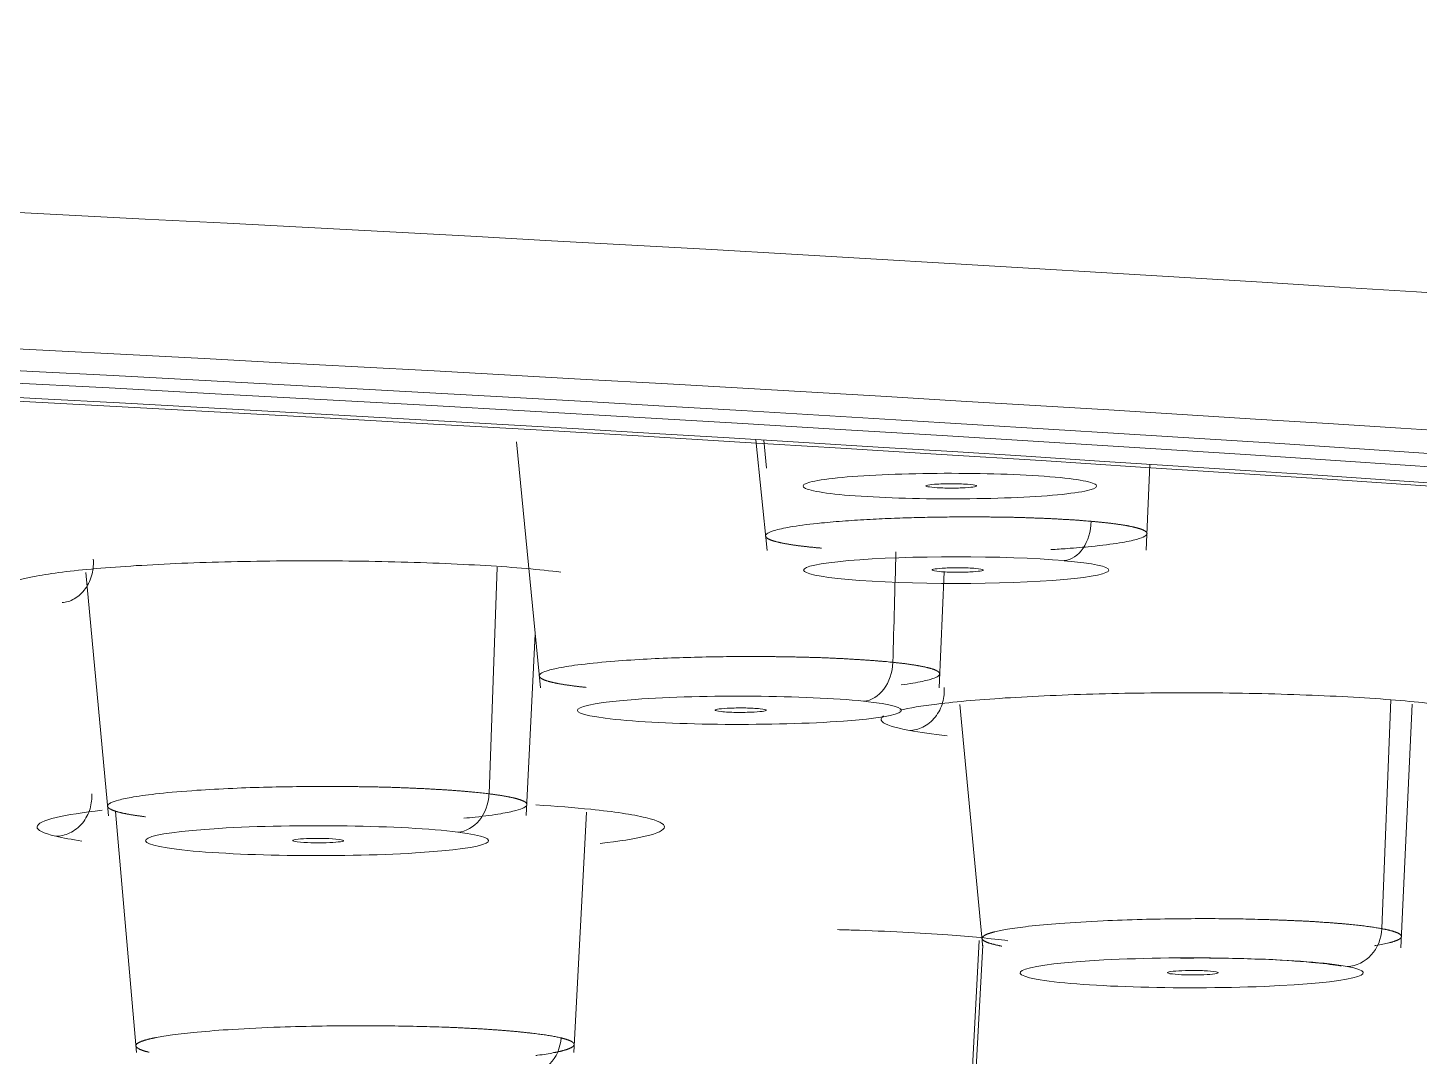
# Model space of a CAD drawing. Extents: x 19821 to 22981, y -91 to 2224.
# Drawn here: x 20752.65 to 20763.58, y 1305.71 to 1313.79 of the extents above; entities that cross this region are included whole.
import ezdxf

# ---------------------------------------------------------------- set-up
doc = ezdxf.new("R2010")
doc.units = 0
doc.header["$LTSCALE"] = 10
doc.header["$MEASUREMENT"] = 0
doc.layers.add('1', color=7, linetype='CONTINUOUS')

msp = doc.modelspace()

# ---------------------------------------------------------------- linework, layer by layer
at = {"layer": '1', "color": 7, "linetype": 'Continuous', "lineweight": 18}
for p, q in [((20756.488, 1310.535), (20756.677, 1308.602)), ((20758.369, 1310.552), (20758.458, 1309.683)), ((20758.432, 1310.548), (20758.454, 1310.329)), ((20761.437, 1309.684), (20761.464, 1310.358)), ((20753.106, 1309.509), (20753.283, 1307.599)), ((20759.809, 1308.603), (20759.849, 1309.515)), ((20756.566, 1307.6), (20756.636, 1309.026)), ((20759.973, 1308.473), (20760.154, 1306.562)), ((20763.438, 1306.562), (20763.527, 1308.474)), ((20753.339, 1307.633), (20753.504, 1305.739)), ((20756.939, 1305.74), (20757.04, 1307.628)), ((20760.054, 1304.727), (20760.152, 1306.582))]:
    msp.add_line(p, q, dxfattribs=at)
at = {"layer": '1', "color": 7, "linetype": 'Continuous', "lineweight": 13}
for p, q in [((20756.337, 1309.55), (20756.273, 1307.771)), ((20763.359, 1308.508), (20763.288, 1306.712)), ((20760.124, 1306.618), (20760.031, 1304.816))]:
    msp.add_line(p, q, dxfattribs=at)
msp.add_ellipse((20690.341, 1302.937), major_axis=(-124.486, 0), ratio=0.087156, start_param=3.139264, end_param=4.704892, dxfattribs=at)
at = {"layer": '1', "color": 7, "linetype": 'Continuous', "lineweight": 18}
for centre, major_axis, ratio, start_param, end_param in [((20690.341, 1301.967), (-123.486, 0), 0.087156, 3.213209, 4.704892), ((20690.341, 1301.967), (-121.8, 0), 0.087156, 1.570796, 4.70718), ((20690.341, 1301.967), (-120.85, 0), 0.087156, 1.570796, 4.712389), ((20690.341, 1302.016), (119.248, 0), 0.087156, 4.712389, 7.847018), ((20690.341, 1301.967), (119.464, 0), 0.087156, 4.712389, 7.853982), ((20760.792, 1309.901), (-0.026, -0.299), 0.7039, 0.12355, 1.667153), ((20759.945, 1309.528), (-1.2, 0), 0.087155, 3.928477, 7.066917), ((20759.942, 1309.528), (-1.2, 0), 0.087156, 0.786898, 3.925308), ((20759.216, 1308.797), (-0.031, -0.298), 0.762823, 0.13557, 1.670722), ((20758.241, 1308.427), (-1.274, 0), 0.087155, 3.840873, 6.98006), ((20758.239, 1308.427), (-1.274, 0), 0.087156, 0.699199, 3.838549), ((20756.027, 1307.769), (-0.037, -0.298), 0.815891, 0.151542, 1.678203), ((20754.923, 1307.403), (-1.348, 0), 0.087156, 3.752502, 6.893582), ((20754.922, 1307.403), (-1.348, 0), 0.087156, 0.611193, 3.751707), ((20763.016, 1306.714), (-0.055, -0.295), 0.902753, 0.204256, 1.730916), ((20761.794, 1306.365), (-1.348, 0), 0.087156, 3.577975, 6.719043), ((20761.794, 1306.365), (-1.348, 0), 0.087156, 0.43667, 3.577164), ((20756.557, 1305.861), (-0.07, -0.292), 0.936078, 0.250475, 1.7686)]:
    msp.add_ellipse(centre, major_axis=major_axis, ratio=ratio, start_param=start_param, end_param=end_param, dxfattribs=at)
for points in [[(20760.635, 1310.265), (20760.514, 1310.274), (20760.252, 1310.286), (20759.79, 1310.29), (20759.347, 1310.279), (20758.987, 1310.254), (20758.765, 1310.219), (20758.714, 1310.179), (20758.846, 1310.14), (20759.03, 1310.119), (20759.151, 1310.111)], [(20759.151, 1310.111), (20759.273, 1310.102), (20759.535, 1310.089), (20759.997, 1310.085), (20760.439, 1310.096), (20760.8, 1310.121), (20761.021, 1310.157), (20761.073, 1310.197), (20760.941, 1310.235), (20760.757, 1310.256), (20760.635, 1310.265)], [(20760.033, 1310.202), (20759.991, 1310.205), (20759.91, 1310.207), (20759.788, 1310.204), (20759.712, 1310.196), (20759.696, 1310.185), (20759.742, 1310.179), (20759.777, 1310.176)], [(20759.777, 1310.176), (20759.82, 1310.173), (20759.9, 1310.17), (20760.023, 1310.174), (20760.098, 1310.182), (20760.114, 1310.193), (20760.069, 1310.199), (20760.033, 1310.202)], [(20760.097, 1309.541), (20760.057, 1309.544), (20759.979, 1309.547), (20759.852, 1309.545), (20759.768, 1309.537), (20759.741, 1309.527), (20759.78, 1309.52), (20759.813, 1309.516)], [(20759.813, 1309.516), (20759.853, 1309.513), (20759.931, 1309.51), (20760.058, 1309.512), (20760.142, 1309.52), (20760.169, 1309.531), (20760.13, 1309.538), (20760.097, 1309.541)], [(20758.404, 1308.439), (20758.367, 1308.442), (20758.293, 1308.446), (20758.164, 1308.445), (20758.073, 1308.438), (20758.035, 1308.427), (20758.068, 1308.42), (20758.096, 1308.417)], [(20758.096, 1308.417), (20758.134, 1308.413), (20758.208, 1308.409), (20758.336, 1308.411), (20758.428, 1308.418), (20758.465, 1308.428), (20758.433, 1308.435), (20758.404, 1308.439)], [(20759.873, 1308.226), (20759.757, 1308.239), (20759.659, 1308.252), (20759.578, 1308.268)], [(20753.074, 1307.4), (20752.993, 1307.412), (20752.926, 1307.424), (20752.87, 1307.437)], [(20755.095, 1307.413), (20755.061, 1307.417), (20754.991, 1307.421), (20754.862, 1307.421), (20754.764, 1307.415), (20754.716, 1307.404), (20754.741, 1307.397), (20754.766, 1307.393)], [(20754.766, 1307.393), (20754.8, 1307.39), (20754.87, 1307.385), (20754.999, 1307.386), (20755.097, 1307.392), (20755.145, 1307.402), (20755.12, 1307.409), (20755.095, 1307.413)], [(20761.985, 1306.373), (20761.958, 1306.377), (20761.898, 1306.383), (20761.77, 1306.384), (20761.662, 1306.38), (20761.594, 1306.37), (20761.604, 1306.363), (20761.621, 1306.358)], [(20761.621, 1306.358), (20761.648, 1306.355), (20761.707, 1306.349), (20761.836, 1306.347), (20761.944, 1306.352), (20762.012, 1306.361), (20762.001, 1306.369), (20761.985, 1306.373)]]:
    msp.add_open_spline(points, degree=3, dxfattribs=at)
for points, knots in [([(20758.885, 1309.7), (20758.88, 1309.701), (20758.871, 1309.702), (20758.857, 1309.703), (20758.844, 1309.704), (20758.831, 1309.705), (20758.817, 1309.707), (20758.805, 1309.708), (20758.792, 1309.709), (20758.779, 1309.711), (20758.767, 1309.712), (20758.755, 1309.713), (20758.743, 1309.715), (20758.731, 1309.716), (20758.719, 1309.718), (20758.708, 1309.719), (20758.697, 1309.72), (20758.686, 1309.722), (20758.675, 1309.723), (20758.665, 1309.725), (20758.654, 1309.726), (20758.644, 1309.728), (20758.634, 1309.73), (20758.625, 1309.731), (20758.615, 1309.733), (20758.606, 1309.734), (20758.597, 1309.736), (20758.589, 1309.738), (20758.58, 1309.739), (20758.572, 1309.741), (20758.564, 1309.743), (20758.556, 1309.744), (20758.549, 1309.746), (20758.541, 1309.748), (20758.534, 1309.75), (20758.527, 1309.751), (20758.521, 1309.753), (20758.515, 1309.755), (20758.509, 1309.757), (20758.503, 1309.759), (20758.498, 1309.76), (20758.492, 1309.762), (20758.487, 1309.764), (20758.483, 1309.766), (20758.478, 1309.768), (20758.474, 1309.77), (20758.47, 1309.771), (20758.467, 1309.773), (20758.464, 1309.775), (20758.461, 1309.777), (20758.458, 1309.779), (20758.455, 1309.781), (20758.453, 1309.783), (20758.451, 1309.785), (20758.45, 1309.787), (20758.448, 1309.789), (20758.447, 1309.791), (20758.447, 1309.793), (20758.446, 1309.794), (20758.446, 1309.803), (20758.459, 1309.819), (20758.523, 1309.844), (20758.658, 1309.872), (20758.851, 1309.896), (20759.065, 1309.914), (20759.259, 1309.926), (20759.45, 1309.935), (20759.629, 1309.941), (20759.793, 1309.944), (20759.909, 1309.945), (20759.984, 1309.946), (20760.023, 1309.946), (20760.062, 1309.946), (20760.1, 1309.946), (20760.139, 1309.945), (20760.177, 1309.945), (20760.216, 1309.945), (20760.254, 1309.944), (20760.291, 1309.944), (20760.328, 1309.943), (20760.365, 1309.943), (20760.402, 1309.942), (20760.438, 1309.941), (20760.474, 1309.94), (20760.51, 1309.939), (20760.544, 1309.938), (20760.579, 1309.936), (20760.613, 1309.935), (20760.647, 1309.934), (20760.68, 1309.932), (20760.712, 1309.931), (20760.744, 1309.929), (20760.775, 1309.927), (20760.806, 1309.925), (20760.836, 1309.924), (20760.866, 1309.922), (20760.895, 1309.92), (20760.923, 1309.918), (20760.951, 1309.915), (20760.978, 1309.913), (20760.995, 1309.912), (20761.004, 1309.911)], [0, 0, 0, 0, 0.00417, 0.008345, 0.012526, 0.016711, 0.020901, 0.025097, 0.029297, 0.033503, 0.037713, 0.041929, 0.046149, 0.050375, 0.054606, 0.058841, 0.063082, 0.067328, 0.071579, 0.075835, 0.080095, 0.084361, 0.088632, 0.092908, 0.097189, 0.101475, 0.105766, 0.110062, 0.114363, 0.118669, 0.12298, 0.127297, 0.131618, 0.135944, 0.140275, 0.144611, 0.148952, 0.153299, 0.15765, 0.162006, 0.166367, 0.170733, 0.175105, 0.179481, 0.183862, 0.188248, 0.19264, 0.197036, 0.201437, 0.205843, 0.210254, 0.214671, 0.219092, 0.223518, 0.227949, 0.232385, 0.236827, 0.241273, 0.245724, 0.25018, 0.297768, 0.355265, 0.422644, 0.499872, 0.552453, 0.60066, 0.644497, 0.683967, 0.719072, 0.749813, 0.758147, 0.766462, 0.77476, 0.78304, 0.791302, 0.799547, 0.807774, 0.815984, 0.824176, 0.832351, 0.840508, 0.848648, 0.85677, 0.864875, 0.872962, 0.881032, 0.889084, 0.897119, 0.905137, 0.913137, 0.92112, 0.929086, 0.937034, 0.944965, 0.952879, 0.960775, 0.968655, 0.976517, 0.984362, 0.992189, 1, 1, 1, 1]), ([(20761.004, 1309.911), (20761.009, 1309.911), (20761.018, 1309.91), (20761.032, 1309.909), (20761.045, 1309.907), (20761.058, 1309.906), (20761.071, 1309.905), (20761.084, 1309.903), (20761.097, 1309.902), (20761.11, 1309.901), (20761.122, 1309.899), (20761.134, 1309.898), (20761.146, 1309.897), (20761.158, 1309.895), (20761.17, 1309.894), (20761.181, 1309.892), (20761.192, 1309.891), (20761.203, 1309.889), (20761.214, 1309.888), (20761.224, 1309.886), (20761.235, 1309.885), (20761.245, 1309.883), (20761.255, 1309.882), (20761.264, 1309.88), (20761.274, 1309.879), (20761.283, 1309.877), (20761.292, 1309.875), (20761.301, 1309.874), (20761.309, 1309.872), (20761.317, 1309.87), (20761.325, 1309.869), (20761.333, 1309.867), (20761.34, 1309.865), (20761.348, 1309.863), (20761.355, 1309.862), (20761.362, 1309.86), (20761.368, 1309.858), (20761.374, 1309.856), (20761.38, 1309.855), (20761.386, 1309.853), (20761.391, 1309.851), (20761.397, 1309.849), (20761.402, 1309.847), (20761.406, 1309.845), (20761.411, 1309.844), (20761.415, 1309.842), (20761.418, 1309.84), (20761.422, 1309.838), (20761.425, 1309.836), (20761.428, 1309.834), (20761.431, 1309.832), (20761.433, 1309.83), (20761.436, 1309.828), (20761.438, 1309.826), (20761.439, 1309.825), (20761.44, 1309.823), (20761.441, 1309.821), (20761.442, 1309.819), (20761.443, 1309.817), (20761.443, 1309.809), (20761.43, 1309.792), (20761.365, 1309.768), (20761.23, 1309.74), (20761.038, 1309.715), (20760.844, 1309.699), (20760.732, 1309.691), (20760.688, 1309.689)], [0, 0, 0, 0, 0.007149, 0.014305, 0.02147, 0.028643, 0.035824, 0.043013, 0.05021, 0.057415, 0.064629, 0.07185, 0.07908, 0.086318, 0.093564, 0.100818, 0.10808, 0.115351, 0.122629, 0.129916, 0.137211, 0.144514, 0.151825, 0.159145, 0.166473, 0.173809, 0.181153, 0.188505, 0.195866, 0.203234, 0.210611, 0.217997, 0.22539, 0.232792, 0.240201, 0.24762, 0.255046, 0.262481, 0.269923, 0.277375, 0.284834, 0.292302, 0.299778, 0.307262, 0.314754, 0.322255, 0.329764, 0.337282, 0.344807, 0.352341, 0.359884, 0.367434, 0.374993, 0.382561, 0.390136, 0.39772, 0.405312, 0.412913, 0.420522, 0.428139, 0.509832, 0.608278, 0.723478, 0.855433, 0.9455, 1, 1, 1, 1]), ([(20752.489, 1309.399), (20752.49, 1309.403), (20752.51, 1309.431), (20752.675, 1309.483), (20753.149, 1309.542), (20753.84, 1309.585), (20754.648, 1309.604), (20755.49, 1309.598), (20756.282, 1309.566), (20756.671, 1309.533), (20756.837, 1309.512)], [0, 0, 0, 0, 0.023486, 0.162988, 0.30249, 0.441992, 0.581494, 0.720996, 0.860498, 1, 1, 1, 1]), ([(20757.036, 1308.607), (20757.032, 1308.607), (20757.023, 1308.608), (20757.01, 1308.609), (20756.997, 1308.611), (20756.984, 1308.612), (20756.972, 1308.614), (20756.96, 1308.615), (20756.948, 1308.617), (20756.936, 1308.618), (20756.925, 1308.62), (20756.914, 1308.621), (20756.903, 1308.623), (20756.892, 1308.624), (20756.881, 1308.626), (20756.871, 1308.627), (20756.86, 1308.629), (20756.851, 1308.631), (20756.841, 1308.632), (20756.831, 1308.634), (20756.822, 1308.636), (20756.813, 1308.637), (20756.805, 1308.639), (20756.796, 1308.641), (20756.788, 1308.642), (20756.78, 1308.644), (20756.772, 1308.646), (20756.765, 1308.648), (20756.757, 1308.65), (20756.751, 1308.651), (20756.744, 1308.653), (20756.737, 1308.655), (20756.731, 1308.657), (20756.725, 1308.659), (20756.72, 1308.661), (20756.715, 1308.662), (20756.71, 1308.664), (20756.705, 1308.666), (20756.7, 1308.668), (20756.696, 1308.67), (20756.692, 1308.672), (20756.689, 1308.674), (20756.685, 1308.676), (20756.682, 1308.678), (20756.679, 1308.68), (20756.677, 1308.682), (20756.675, 1308.684), (20756.673, 1308.686), (20756.671, 1308.688), (20756.67, 1308.69), (20756.669, 1308.692), (20756.669, 1308.694), (20756.668, 1308.696), (20756.668, 1308.698), (20756.668, 1308.7), (20756.669, 1308.702), (20756.67, 1308.704), (20756.671, 1308.706), (20756.672, 1308.708), (20756.68, 1308.716), (20756.709, 1308.732), (20756.801, 1308.758), (20756.968, 1308.785), (20757.204, 1308.809), (20757.472, 1308.828), (20757.727, 1308.839), (20757.968, 1308.846), (20758.183, 1308.849), (20758.33, 1308.849), (20758.419, 1308.849), (20758.46, 1308.849), (20758.5, 1308.848), (20758.54, 1308.848), (20758.58, 1308.847), (20758.62, 1308.847), (20758.659, 1308.846), (20758.698, 1308.845), (20758.737, 1308.844), (20758.775, 1308.843), (20758.813, 1308.842), (20758.85, 1308.841), (20758.887, 1308.84), (20758.923, 1308.838), (20758.959, 1308.837), (20758.994, 1308.835), (20759.029, 1308.834), (20759.063, 1308.832), (20759.096, 1308.83), (20759.129, 1308.828), (20759.161, 1308.826), (20759.193, 1308.824), (20759.224, 1308.822), (20759.254, 1308.82), (20759.284, 1308.818), (20759.313, 1308.816), (20759.341, 1308.813), (20759.368, 1308.811), (20759.395, 1308.809), (20759.421, 1308.806), (20759.438, 1308.804), (20759.446, 1308.804)], [0, 0, 0, 0, 0.004171, 0.008347, 0.012528, 0.016714, 0.020904, 0.0251, 0.029301, 0.033508, 0.037719, 0.041935, 0.046156, 0.050382, 0.054613, 0.058849, 0.06309, 0.067336, 0.071588, 0.075844, 0.080105, 0.084371, 0.088643, 0.092919, 0.0972, 0.101486, 0.105778, 0.110074, 0.114375, 0.118682, 0.122993, 0.127309, 0.131631, 0.135957, 0.140288, 0.144625, 0.148966, 0.153312, 0.157663, 0.16202, 0.166381, 0.170747, 0.175119, 0.179495, 0.183876, 0.188262, 0.192654, 0.19705, 0.201451, 0.205857, 0.210268, 0.214684, 0.219106, 0.223532, 0.227963, 0.232399, 0.23684, 0.241286, 0.245737, 0.250193, 0.2978, 0.355307, 0.422689, 0.499917, 0.562473, 0.618739, 0.668715, 0.712403, 0.749803, 0.758136, 0.766451, 0.774748, 0.783028, 0.79129, 0.799535, 0.807762, 0.815972, 0.824164, 0.832339, 0.840497, 0.848637, 0.856759, 0.864864, 0.872952, 0.881022, 0.889075, 0.897111, 0.905129, 0.91313, 0.921114, 0.92908, 0.937029, 0.944961, 0.952875, 0.960772, 0.968652, 0.976515, 0.984361, 0.992189, 1, 1, 1, 1]), ([(20759.446, 1308.804), (20759.45, 1308.803), (20759.459, 1308.802), (20759.472, 1308.801), (20759.485, 1308.799), (20759.497, 1308.798), (20759.51, 1308.797), (20759.522, 1308.795), (20759.534, 1308.794), (20759.546, 1308.792), (20759.557, 1308.791), (20759.568, 1308.789), (20759.58, 1308.787), (20759.59, 1308.786), (20759.601, 1308.784), (20759.611, 1308.783), (20759.622, 1308.781), (20759.631, 1308.779), (20759.641, 1308.778), (20759.651, 1308.776), (20759.66, 1308.774), (20759.669, 1308.773), (20759.678, 1308.771), (20759.686, 1308.769), (20759.694, 1308.768), (20759.702, 1308.766), (20759.71, 1308.764), (20759.717, 1308.762), (20759.725, 1308.76), (20759.731, 1308.759), (20759.738, 1308.757), (20759.745, 1308.755), (20759.751, 1308.753), (20759.757, 1308.751), (20759.762, 1308.749), (20759.767, 1308.748), (20759.772, 1308.746), (20759.777, 1308.744), (20759.782, 1308.742), (20759.786, 1308.74), (20759.79, 1308.738), (20759.793, 1308.736), (20759.797, 1308.734), (20759.8, 1308.732), (20759.802, 1308.73), (20759.805, 1308.728), (20759.807, 1308.726), (20759.809, 1308.724), (20759.81, 1308.722), (20759.812, 1308.72), (20759.813, 1308.718), (20759.813, 1308.716), (20759.814, 1308.714), (20759.814, 1308.712), (20759.814, 1308.71), (20759.813, 1308.708), (20759.812, 1308.706), (20759.811, 1308.704), (20759.81, 1308.702), (20759.802, 1308.694), (20759.773, 1308.678), (20759.681, 1308.652), (20759.577, 1308.635), (20759.512, 1308.627), (20759.512, 1308.627)], [0, 0, 0, 0, 0.009878, 0.019768, 0.029669, 0.039582, 0.049505, 0.05944, 0.069387, 0.079344, 0.089313, 0.099294, 0.109285, 0.119288, 0.129302, 0.139328, 0.149365, 0.159413, 0.169473, 0.179544, 0.189626, 0.19972, 0.209825, 0.219942, 0.23007, 0.240209, 0.25036, 0.260522, 0.270696, 0.28088, 0.291077, 0.301285, 0.311504, 0.321734, 0.331977, 0.34223, 0.352495, 0.362771, 0.373059, 0.383359, 0.393669, 0.403992, 0.414325, 0.424671, 0.435027, 0.445396, 0.455775, 0.466166, 0.476569, 0.486983, 0.497409, 0.507846, 0.518295, 0.528755, 0.539227, 0.54971, 0.560205, 0.570712, 0.58123, 0.591759, 0.704644, 0.840717, 0.999971, 1, 1, 1, 1]), ([(20759.501, 1308.428), (20759.574, 1308.445), (20759.805, 1308.483), (20760.34, 1308.529), (20761.106, 1308.561), (20761.939, 1308.568), (20762.758, 1308.549), (20763.474, 1308.506), (20763.79, 1308.467), (20763.912, 1308.444)], [0, 0, 0, 0, 0.111092, 0.259244, 0.407395, 0.555546, 0.703697, 0.851849, 1, 1, 1, 1]), ([(20759.578, 1308.268), (20759.454, 1308.291), (20759.343, 1308.328), (20759.352, 1308.367), (20759.373, 1308.382)], [0, 0, 0, 0, 0.624989, 1, 1, 1, 1]), ([(20753.574, 1307.591), (20753.57, 1307.591), (20753.562, 1307.592), (20753.55, 1307.594), (20753.538, 1307.595), (20753.527, 1307.597), (20753.516, 1307.598), (20753.505, 1307.6), (20753.494, 1307.601), (20753.483, 1307.603), (20753.473, 1307.605), (20753.463, 1307.606), (20753.453, 1307.608), (20753.444, 1307.61), (20753.434, 1307.611), (20753.425, 1307.613), (20753.416, 1307.615), (20753.408, 1307.617), (20753.399, 1307.618), (20753.391, 1307.62), (20753.383, 1307.622), (20753.376, 1307.624), (20753.368, 1307.626), (20753.361, 1307.628), (20753.354, 1307.629), (20753.348, 1307.631), (20753.341, 1307.633), (20753.335, 1307.635), (20753.329, 1307.637), (20753.324, 1307.639), (20753.319, 1307.641), (20753.314, 1307.643), (20753.309, 1307.645), (20753.305, 1307.647), (20753.301, 1307.649), (20753.297, 1307.651), (20753.294, 1307.653), (20753.29, 1307.655), (20753.288, 1307.657), (20753.285, 1307.659), (20753.283, 1307.661), (20753.281, 1307.663), (20753.279, 1307.665), (20753.278, 1307.667), (20753.277, 1307.669), (20753.276, 1307.671), (20753.276, 1307.673), (20753.276, 1307.675), (20753.276, 1307.677), (20753.277, 1307.679), (20753.278, 1307.681), (20753.279, 1307.683), (20753.28, 1307.685), (20753.282, 1307.687), (20753.285, 1307.69), (20753.287, 1307.692), (20753.29, 1307.694), (20753.293, 1307.696), (20753.297, 1307.698), (20753.313, 1307.707), (20753.36, 1307.723), (20753.48, 1307.748), (20753.681, 1307.775), (20753.95, 1307.798), (20754.247, 1307.814), (20754.525, 1307.824), (20754.781, 1307.828), (20755.007, 1307.829), (20755.16, 1307.828), (20755.252, 1307.827), (20755.295, 1307.826), (20755.337, 1307.826), (20755.379, 1307.825), (20755.421, 1307.824), (20755.462, 1307.823), (20755.502, 1307.822), (20755.542, 1307.82), (20755.582, 1307.819), (20755.621, 1307.818), (20755.659, 1307.816), (20755.697, 1307.814), (20755.734, 1307.813), (20755.77, 1307.811), (20755.806, 1307.809), (20755.841, 1307.807), (20755.875, 1307.805), (20755.908, 1307.803), (20755.941, 1307.801), (20755.973, 1307.799), (20756.004, 1307.797), (20756.035, 1307.794), (20756.065, 1307.792), (20756.093, 1307.789), (20756.122, 1307.787), (20756.149, 1307.784), (20756.175, 1307.782), (20756.201, 1307.779), (20756.226, 1307.776), (20756.25, 1307.774), (20756.265, 1307.772), (20756.273, 1307.771)], [0, 0, 0, 0, 0.004078, 0.008164, 0.012259, 0.016362, 0.020473, 0.024592, 0.02872, 0.032856, 0.037, 0.041152, 0.045313, 0.049482, 0.053659, 0.057845, 0.062039, 0.066241, 0.070451, 0.07467, 0.078897, 0.083132, 0.087375, 0.091627, 0.095887, 0.100155, 0.104432, 0.108716, 0.113009, 0.117311, 0.12162, 0.125938, 0.130264, 0.134598, 0.138941, 0.143291, 0.147651, 0.152018, 0.156393, 0.160777, 0.165169, 0.16957, 0.173978, 0.178395, 0.18282, 0.187253, 0.191695, 0.196144, 0.200602, 0.205069, 0.209543, 0.214026, 0.218517, 0.223016, 0.227523, 0.232039, 0.236563, 0.241095, 0.245635, 0.250184, 0.297654, 0.355114, 0.422544, 0.499915, 0.562606, 0.61894, 0.668919, 0.712542, 0.749809, 0.758306, 0.766775, 0.775216, 0.783628, 0.792011, 0.800366, 0.808692, 0.81699, 0.82526, 0.8335, 0.841713, 0.849897, 0.858052, 0.86618, 0.874278, 0.882349, 0.89039, 0.898404, 0.906389, 0.914346, 0.922274, 0.930174, 0.938046, 0.945889, 0.953704, 0.961491, 0.969249, 0.976979, 0.984681, 0.992355, 1, 1, 1, 1]), ([(20756.273, 1307.771), (20756.277, 1307.77), (20756.285, 1307.769), (20756.296, 1307.768), (20756.308, 1307.766), (20756.319, 1307.765), (20756.331, 1307.763), (20756.342, 1307.761), (20756.352, 1307.76), (20756.363, 1307.758), (20756.373, 1307.757), (20756.383, 1307.755), (20756.393, 1307.753), (20756.403, 1307.752), (20756.412, 1307.75), (20756.421, 1307.748), (20756.43, 1307.746), (20756.439, 1307.745), (20756.447, 1307.743), (20756.455, 1307.741), (20756.463, 1307.739), (20756.471, 1307.737), (20756.478, 1307.736), (20756.485, 1307.734), (20756.492, 1307.732), (20756.499, 1307.73), (20756.505, 1307.728), (20756.511, 1307.726), (20756.517, 1307.724), (20756.522, 1307.722), (20756.528, 1307.72), (20756.532, 1307.719), (20756.537, 1307.717), (20756.541, 1307.715), (20756.545, 1307.713), (20756.549, 1307.711), (20756.553, 1307.709), (20756.556, 1307.707), (20756.559, 1307.705), (20756.561, 1307.703), (20756.563, 1307.701), (20756.565, 1307.699), (20756.567, 1307.697), (20756.568, 1307.695), (20756.569, 1307.692), (20756.57, 1307.69), (20756.57, 1307.688), (20756.57, 1307.686), (20756.57, 1307.684), (20756.57, 1307.682), (20756.569, 1307.68), (20756.567, 1307.678), (20756.566, 1307.676), (20756.564, 1307.674), (20756.562, 1307.672), (20756.559, 1307.67), (20756.556, 1307.668), (20756.553, 1307.665), (20756.549, 1307.663), (20756.533, 1307.655), (20756.486, 1307.638), (20756.366, 1307.613), (20756.216, 1307.593), (20756.106, 1307.582), (20756.074, 1307.579)], [0, 0, 0, 0, 0.009117, 0.018252, 0.027404, 0.036575, 0.045763, 0.054969, 0.064193, 0.073435, 0.082694, 0.091972, 0.101267, 0.11058, 0.119911, 0.12926, 0.138626, 0.148011, 0.157413, 0.166833, 0.176271, 0.185727, 0.195201, 0.204692, 0.214202, 0.223729, 0.233275, 0.242838, 0.252419, 0.262018, 0.271635, 0.28127, 0.290922, 0.300593, 0.310281, 0.319988, 0.329712, 0.339454, 0.349215, 0.358993, 0.368789, 0.378603, 0.388435, 0.398284, 0.408152, 0.418038, 0.427942, 0.437863, 0.447803, 0.457761, 0.467736, 0.47773, 0.487741, 0.497771, 0.507818, 0.517884, 0.527967, 0.538069, 0.548188, 0.558326, 0.664486, 0.792766, 0.943154, 1, 1, 1, 1]), ([(20756.641, 1307.684), (20756.8, 1307.674), (20757.158, 1307.645), (20757.4, 1307.609), (20757.503, 1307.584)], [0, 0, 0, 0, 0.406319, 1, 1, 1, 1]), ([(20752.87, 1307.437), (20752.767, 1307.462), (20752.673, 1307.511), (20752.817, 1307.583), (20753.083, 1307.625), (20753.234, 1307.642)], [0, 0, 0, 0, 0.348994, 0.697989, 1, 1, 1, 1]), ([(20757.503, 1307.584), (20757.605, 1307.56), (20757.7, 1307.511), (20757.557, 1307.439), (20757.294, 1307.398), (20757.146, 1307.381)], [0, 0, 0, 0, 0.350215, 0.700429, 1, 1, 1, 1]), ([(20760.301, 1306.575), (20760.298, 1306.575), (20760.293, 1306.577), (20760.284, 1306.578), (20760.276, 1306.58), (20760.268, 1306.582), (20760.26, 1306.583), (20760.252, 1306.585), (20760.245, 1306.587), (20760.238, 1306.589), (20760.231, 1306.59), (20760.224, 1306.592), (20760.218, 1306.594), (20760.212, 1306.596), (20760.206, 1306.598), (20760.2, 1306.599), (20760.195, 1306.601), (20760.19, 1306.603), (20760.185, 1306.605), (20760.181, 1306.607), (20760.176, 1306.609), (20760.172, 1306.611), (20760.169, 1306.613), (20760.165, 1306.615), (20760.162, 1306.616), (20760.159, 1306.618), (20760.157, 1306.62), (20760.155, 1306.622), (20760.153, 1306.624), (20760.151, 1306.626), (20760.15, 1306.628), (20760.148, 1306.63), (20760.148, 1306.632), (20760.147, 1306.634), (20760.147, 1306.636), (20760.147, 1306.638), (20760.148, 1306.64), (20760.148, 1306.642), (20760.15, 1306.644), (20760.151, 1306.646), (20760.153, 1306.648), (20760.155, 1306.65), (20760.157, 1306.652), (20760.16, 1306.654), (20760.163, 1306.656), (20760.166, 1306.658), (20760.17, 1306.661), (20760.174, 1306.663), (20760.178, 1306.665), (20760.182, 1306.667), (20760.187, 1306.669), (20760.193, 1306.671), (20760.198, 1306.673), (20760.204, 1306.675), (20760.21, 1306.677), (20760.217, 1306.679), (20760.224, 1306.681), (20760.231, 1306.683), (20760.239, 1306.685), (20760.271, 1306.693), (20760.349, 1306.709), (20760.515, 1306.732), (20760.763, 1306.755), (20761.07, 1306.773), (20761.391, 1306.785), (20761.681, 1306.79), (20761.94, 1306.791), (20762.164, 1306.789), (20762.312, 1306.785), (20762.399, 1306.783), (20762.44, 1306.781), (20762.479, 1306.78), (20762.519, 1306.778), (20762.557, 1306.777), (20762.596, 1306.775), (20762.633, 1306.773), (20762.67, 1306.772), (20762.705, 1306.77), (20762.741, 1306.768), (20762.775, 1306.766), (20762.809, 1306.763), (20762.842, 1306.761), (20762.874, 1306.759), (20762.905, 1306.757), (20762.936, 1306.754), (20762.965, 1306.752), (20762.994, 1306.749), (20763.022, 1306.747), (20763.049, 1306.744), (20763.075, 1306.741), (20763.101, 1306.739), (20763.125, 1306.736), (20763.148, 1306.733), (20763.171, 1306.73), (20763.193, 1306.727), (20763.214, 1306.724), (20763.233, 1306.721), (20763.252, 1306.718), (20763.271, 1306.715), (20763.282, 1306.713), (20763.288, 1306.712)], [0, 0, 0, 0, 0.004078, 0.008164, 0.012259, 0.016362, 0.020473, 0.024592, 0.02872, 0.032856, 0.037, 0.041152, 0.045313, 0.049482, 0.053659, 0.057845, 0.062039, 0.066241, 0.070451, 0.07467, 0.078897, 0.083132, 0.087375, 0.091627, 0.095887, 0.100155, 0.104432, 0.108716, 0.113009, 0.117311, 0.12162, 0.125938, 0.130264, 0.134598, 0.138941, 0.143291, 0.147651, 0.152018, 0.156393, 0.160777, 0.165169, 0.16957, 0.173978, 0.178395, 0.18282, 0.187253, 0.191695, 0.196144, 0.200602, 0.205069, 0.209543, 0.214026, 0.218517, 0.223016, 0.227523, 0.232039, 0.236563, 0.241095, 0.245635, 0.250184, 0.297654, 0.355114, 0.422544, 0.499915, 0.562606, 0.61894, 0.668919, 0.712542, 0.749809, 0.758306, 0.766775, 0.775216, 0.783628, 0.792011, 0.800366, 0.808692, 0.81699, 0.82526, 0.8335, 0.841713, 0.849897, 0.858052, 0.86618, 0.874278, 0.882349, 0.89039, 0.898404, 0.906389, 0.914346, 0.922274, 0.930174, 0.938046, 0.945889, 0.953704, 0.961491, 0.969249, 0.976979, 0.984681, 0.992355, 1, 1, 1, 1]), ([(20759.011, 1306.704), (20759.052, 1306.703), (20759.364, 1306.694), (20759.865, 1306.669), (20760.219, 1306.634), (20760.35, 1306.617)], [0, 0, 0, 0, 0.076037, 0.583901, 1, 1, 1, 1]), ([(20763.288, 1306.712), (20763.29, 1306.711), (20763.296, 1306.71), (20763.305, 1306.708), (20763.313, 1306.707), (20763.321, 1306.705), (20763.329, 1306.703), (20763.337, 1306.702), (20763.344, 1306.7), (20763.351, 1306.698), (20763.358, 1306.696), (20763.365, 1306.694), (20763.371, 1306.693), (20763.377, 1306.691), (20763.383, 1306.689), (20763.389, 1306.687), (20763.394, 1306.685), (20763.399, 1306.683), (20763.404, 1306.682), (20763.409, 1306.68), (20763.413, 1306.678), (20763.417, 1306.676), (20763.42, 1306.674), (20763.424, 1306.672), (20763.427, 1306.67), (20763.43, 1306.668), (20763.432, 1306.666), (20763.434, 1306.664), (20763.436, 1306.662), (20763.438, 1306.66), (20763.439, 1306.658), (20763.44, 1306.656), (20763.441, 1306.654), (20763.442, 1306.652), (20763.442, 1306.65), (20763.442, 1306.648), (20763.441, 1306.646), (20763.44, 1306.644), (20763.439, 1306.642), (20763.438, 1306.64), (20763.436, 1306.638), (20763.434, 1306.636), (20763.432, 1306.634), (20763.429, 1306.632), (20763.426, 1306.63), (20763.423, 1306.628), (20763.419, 1306.626), (20763.415, 1306.624), (20763.411, 1306.622), (20763.406, 1306.62), (20763.401, 1306.618), (20763.396, 1306.616), (20763.391, 1306.614), (20763.385, 1306.612), (20763.379, 1306.61), (20763.372, 1306.608), (20763.365, 1306.606), (20763.358, 1306.604), (20763.35, 1306.602), (20763.318, 1306.593), (20763.277, 1306.585), (20763.233, 1306.578), (20763.229, 1306.577)], [0, 0, 0, 0, 0.013495, 0.027016, 0.040564, 0.054138, 0.067739, 0.081366, 0.095019, 0.108699, 0.122405, 0.136137, 0.149896, 0.163681, 0.177493, 0.191331, 0.205195, 0.219086, 0.233004, 0.246947, 0.260918, 0.274914, 0.288938, 0.302987, 0.317063, 0.331166, 0.345295, 0.35945, 0.373632, 0.387841, 0.402076, 0.416337, 0.430625, 0.44494, 0.459281, 0.473648, 0.488042, 0.502463, 0.51691, 0.531383, 0.545884, 0.56041, 0.574964, 0.589543, 0.60415, 0.618783, 0.633442, 0.648129, 0.662841, 0.677581, 0.692346, 0.707139, 0.721958, 0.736804, 0.751676, 0.766575, 0.781501, 0.796453, 0.811432, 0.826438, 0.983577, 1, 1, 1, 1]), ([(20761.707, 1306.48), (20761.763, 1306.481), (20761.978, 1306.483), (20762.359, 1306.473), (20762.732, 1306.451), (20762.909, 1306.428), (20762.961, 1306.419), (20762.969, 1306.418)], [0, 0, 0, 0, 0.105433, 0.410557, 0.713926, 0.955053, 1, 1, 1, 1]), ([(20753.603, 1305.741), (20753.601, 1305.742), (20753.596, 1305.743), (20753.59, 1305.744), (20753.584, 1305.746), (20753.578, 1305.747), (20753.572, 1305.749), (20753.566, 1305.751), (20753.561, 1305.752), (20753.556, 1305.754), (20753.551, 1305.756), (20753.546, 1305.757), (20753.542, 1305.759), (20753.538, 1305.761), (20753.534, 1305.762), (20753.53, 1305.764), (20753.526, 1305.766), (20753.523, 1305.768), (20753.519, 1305.769), (20753.517, 1305.771), (20753.514, 1305.773), (20753.511, 1305.775), (20753.509, 1305.776), (20753.507, 1305.778), (20753.505, 1305.78), (20753.504, 1305.782), (20753.502, 1305.783), (20753.501, 1305.785), (20753.5, 1305.787), (20753.5, 1305.789), (20753.499, 1305.79), (20753.499, 1305.792), (20753.499, 1305.794), (20753.499, 1305.796), (20753.5, 1305.798), (20753.501, 1305.799), (20753.502, 1305.801), (20753.503, 1305.803), (20753.505, 1305.805), (20753.506, 1305.807), (20753.508, 1305.809), (20753.511, 1305.81), (20753.513, 1305.812), (20753.516, 1305.814), (20753.519, 1305.816), (20753.522, 1305.818), (20753.526, 1305.819), (20753.53, 1305.821), (20753.534, 1305.823), (20753.538, 1305.825), (20753.543, 1305.827), (20753.548, 1305.829), (20753.553, 1305.83), (20753.558, 1305.832), (20753.564, 1305.834), (20753.57, 1305.836), (20753.576, 1305.838), (20753.582, 1305.839), (20753.589, 1305.841), (20753.596, 1305.843), (20753.603, 1305.845), (20753.61, 1305.847), (20753.618, 1305.848), (20753.626, 1305.85), (20753.634, 1305.852), (20753.643, 1305.854), (20753.651, 1305.855), (20753.693, 1305.864), (20753.79, 1305.879), (20753.985, 1305.901), (20754.266, 1305.923), (20754.603, 1305.939), (20754.948, 1305.948), (20755.253, 1305.95), (20755.523, 1305.948), (20755.752, 1305.944), (20755.902, 1305.939), (20755.99, 1305.936), (20756.03, 1305.934), (20756.07, 1305.932), (20756.11, 1305.93), (20756.148, 1305.928), (20756.186, 1305.926), (20756.223, 1305.924), (20756.259, 1305.922), (20756.294, 1305.919), (20756.329, 1305.917), (20756.362, 1305.914), (20756.395, 1305.912), (20756.427, 1305.909), (20756.458, 1305.907), (20756.488, 1305.904), (20756.517, 1305.901), (20756.545, 1305.898), (20756.573, 1305.895), (20756.599, 1305.892), (20756.624, 1305.889), (20756.649, 1305.886), (20756.672, 1305.883), (20756.694, 1305.88), (20756.716, 1305.877), (20756.736, 1305.874), (20756.756, 1305.871), (20756.774, 1305.867), (20756.792, 1305.864), (20756.808, 1305.861), (20756.824, 1305.857), (20756.833, 1305.855), (20756.838, 1305.854)], [0, 0, 0, 0, 0.003593, 0.007192, 0.010798, 0.014409, 0.018027, 0.02165, 0.02528, 0.028916, 0.032558, 0.036206, 0.03986, 0.04352, 0.047186, 0.050858, 0.054537, 0.058221, 0.061912, 0.065608, 0.069311, 0.07302, 0.076735, 0.080455, 0.084182, 0.087915, 0.091655, 0.0954, 0.099151, 0.102908, 0.106672, 0.110441, 0.114217, 0.117998, 0.121786, 0.12558, 0.12938, 0.133186, 0.136998, 0.140816, 0.14464, 0.14847, 0.152306, 0.156149, 0.159997, 0.163851, 0.167712, 0.171579, 0.175451, 0.17933, 0.183215, 0.187106, 0.191002, 0.194905, 0.198814, 0.20273, 0.206651, 0.210578, 0.214511, 0.21845, 0.222396, 0.226347, 0.230305, 0.234268, 0.238238, 0.242214, 0.246195, 0.250183, 0.297846, 0.35537, 0.422737, 0.499923, 0.562726, 0.619119, 0.669101, 0.712669, 0.749821, 0.758333, 0.766816, 0.775269, 0.783692, 0.792086, 0.80045, 0.808785, 0.817091, 0.825367, 0.833614, 0.841831, 0.850018, 0.858177, 0.866306, 0.874405, 0.882475, 0.890516, 0.898527, 0.906509, 0.914461, 0.922384, 0.930278, 0.938142, 0.945977, 0.953783, 0.961559, 0.969306, 0.977023, 0.984712, 0.99237, 1, 1, 1, 1]), ([(20756.838, 1305.854), (20756.84, 1305.854), (20756.845, 1305.852), (20756.851, 1305.851), (20756.857, 1305.849), (20756.863, 1305.848), (20756.869, 1305.846), (20756.874, 1305.844), (20756.88, 1305.843), (20756.885, 1305.841), (20756.89, 1305.839), (20756.895, 1305.838), (20756.899, 1305.836), (20756.903, 1305.834), (20756.907, 1305.833), (20756.911, 1305.831), (20756.915, 1305.829), (20756.918, 1305.828), (20756.921, 1305.826), (20756.924, 1305.824), (20756.927, 1305.822), (20756.93, 1305.821), (20756.932, 1305.819), (20756.934, 1305.817), (20756.936, 1305.815), (20756.937, 1305.814), (20756.939, 1305.812), (20756.94, 1305.81), (20756.941, 1305.808), (20756.942, 1305.806), (20756.942, 1305.805), (20756.942, 1305.803), (20756.942, 1305.801), (20756.942, 1305.799), (20756.941, 1305.797), (20756.94, 1305.796), (20756.939, 1305.794), (20756.938, 1305.792), (20756.937, 1305.79), (20756.935, 1305.788), (20756.933, 1305.787), (20756.93, 1305.785), (20756.928, 1305.783), (20756.925, 1305.781), (20756.922, 1305.779), (20756.919, 1305.777), (20756.915, 1305.776), (20756.911, 1305.774), (20756.907, 1305.772), (20756.903, 1305.77), (20756.898, 1305.768), (20756.894, 1305.767), (20756.889, 1305.765), (20756.883, 1305.763), (20756.878, 1305.761), (20756.872, 1305.759), (20756.866, 1305.757), (20756.859, 1305.756), (20756.852, 1305.754), (20756.846, 1305.752), (20756.838, 1305.75), (20756.831, 1305.748), (20756.823, 1305.747), (20756.815, 1305.745), (20756.807, 1305.743), (20756.799, 1305.741), (20756.79, 1305.74), (20756.748, 1305.731), (20756.698, 1305.723), (20756.645, 1305.716), (20756.64, 1305.716)], [0, 0, 0, 0, 0.011833, 0.023688, 0.035564, 0.047461, 0.059379, 0.071318, 0.083279, 0.095261, 0.107265, 0.119289, 0.131335, 0.143402, 0.155491, 0.1676, 0.179731, 0.191883, 0.204057, 0.216252, 0.228468, 0.240705, 0.252964, 0.265244, 0.277545, 0.289867, 0.302211, 0.314576, 0.326963, 0.33937, 0.351799, 0.36425, 0.376721, 0.389214, 0.401728, 0.414264, 0.426821, 0.439399, 0.451998, 0.464619, 0.477261, 0.489925, 0.50261, 0.515316, 0.528043, 0.540792, 0.553562, 0.566354, 0.579167, 0.592001, 0.604856, 0.617733, 0.630631, 0.643551, 0.656492, 0.669454, 0.682438, 0.695443, 0.708469, 0.721517, 0.734586, 0.747677, 0.760789, 0.773922, 0.787077, 0.800253, 0.81345, 0.826669, 0.983377, 1, 1, 1, 1])]:
    msp.add_open_spline(points, degree=3, knots=knots, dxfattribs=at)
at = {"layer": '1', "color": 7, "linetype": 'Continuous', "lineweight": 13}
msp.add_open_spline([(20759.47, 1309.672), (20759.462, 1309.382), (20759.454, 1309.093), (20759.446, 1308.804)], degree=3, dxfattribs=at)
for points in [[(20752.919, 1309.273), (20752.935, 1309.274), (20752.95, 1309.276), (20752.982, 1309.286), (20752.999, 1309.293), (20753.03, 1309.311), (20753.046, 1309.322), (20753.075, 1309.349), (20753.089, 1309.365), (20753.113, 1309.399), (20753.124, 1309.418), (20753.142, 1309.457), (20753.149, 1309.477), (20753.159, 1309.518), (20753.162, 1309.538), (20753.166, 1309.578), (20753.165, 1309.597), (20753.164, 1309.615)], [(20759.578, 1308.268), (20759.594, 1308.268), (20759.612, 1308.271), (20759.647, 1308.28), (20759.665, 1308.286), (20759.7, 1308.304), (20759.718, 1308.315), (20759.75, 1308.342), (20759.765, 1308.357), (20759.792, 1308.391), (20759.804, 1308.409), (20759.824, 1308.448), (20759.831, 1308.468), (20759.843, 1308.509), (20759.846, 1308.529), (20759.85, 1308.569), (20759.85, 1308.588), (20759.848, 1308.606)], [(20752.87, 1307.437), (20752.887, 1307.438), (20752.905, 1307.44), (20752.942, 1307.449), (20752.96, 1307.455), (20752.997, 1307.473), (20753.015, 1307.483), (20753.048, 1307.509), (20753.064, 1307.524), (20753.092, 1307.558), (20753.104, 1307.576), (20753.124, 1307.614), (20753.132, 1307.634), (20753.144, 1307.674), (20753.148, 1307.694), (20753.152, 1307.734), (20753.152, 1307.753), (20753.151, 1307.771)]]:
    msp.add_open_spline(points, degree=3, knots=[0, 0, 0, 0, 0.125, 0.125, 0.25, 0.25, 0.375, 0.375, 0.5, 0.5, 0.625, 0.625, 0.75, 0.75, 0.875, 0.875, 1, 1, 1, 1], dxfattribs=at)

doc.saveas('drawing.dxf')
